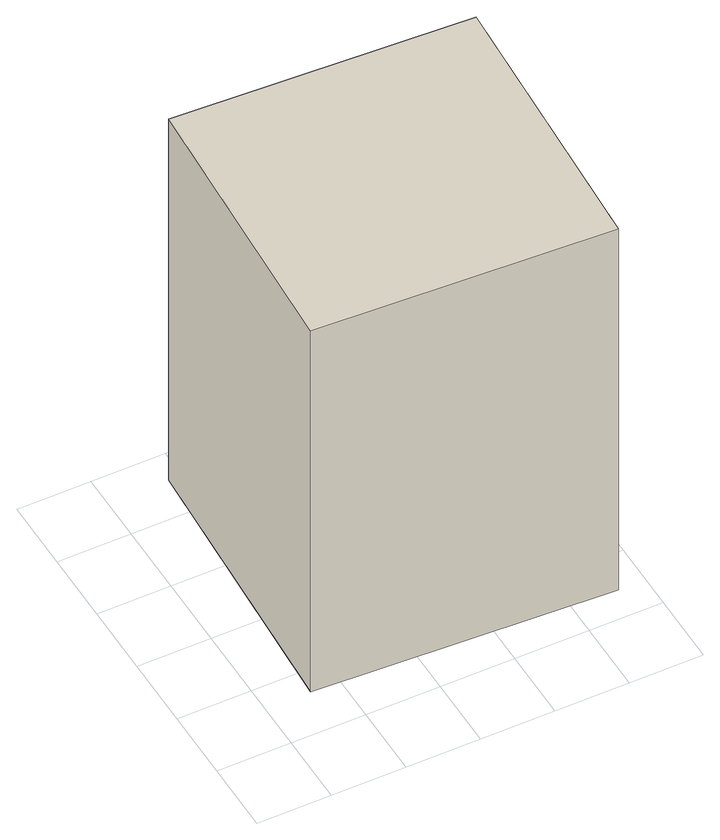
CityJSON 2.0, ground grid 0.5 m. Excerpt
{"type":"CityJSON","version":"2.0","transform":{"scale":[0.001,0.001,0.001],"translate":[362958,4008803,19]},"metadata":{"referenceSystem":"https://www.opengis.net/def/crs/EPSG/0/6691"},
"CityObjects":{
"building1":{"type":"Building","attributes":{"枝番":1,"利根川水系渡良瀬川洪水浸水想定区域（想定最大規模）.規模":"L2","利根川水系渡良瀬川洪水浸水想定区域（想定最大規模）.浸水ランク":"2","利根川水系渡良瀬川洪水浸水想定区域（想定最大規模）.浸水深":1.24,"利根川水系渡良瀬川洪水浸水想定区域（想定最大規模）.継続時間":13.4,"利根川水系利根川洪水浸水想定区域（計画規模）.規模":"L1","利根川水系利根川洪水浸水想定区域（計画規模）.浸水ランク":"3","利根川水系利根川洪水浸水想定区域（計画規模）.浸水深":3.76,"利根川水系利根川洪水浸水想定区域（想定最大規模）.規模":"L2","利根川水系利根川洪水浸水想定区域（想定最大規模）.浸水ランク":"4","利根川水系利根川洪水浸水想定区域（想定最大規模）.浸水深":5.12,"BuildingDetails.prefecture":"10","BuildingDetails.city":"10207"},"geometry":[{"type":"Solid","lod":"1","boundaries":[[[[0,1,2,3]],[[2,4,5,3]],[[1,6,4,2]],[[0,7,6,1]],[[3,5,7,0]],[[4,6,7,5]]]]}]}
},
"vertices":[
[305,325,300],[408,2293,300],[2417,2189,300],[2314,220,300],[2417,2189,3300],[2314,220,3300],[408,2293,3300],[305,325,3300]
]}
